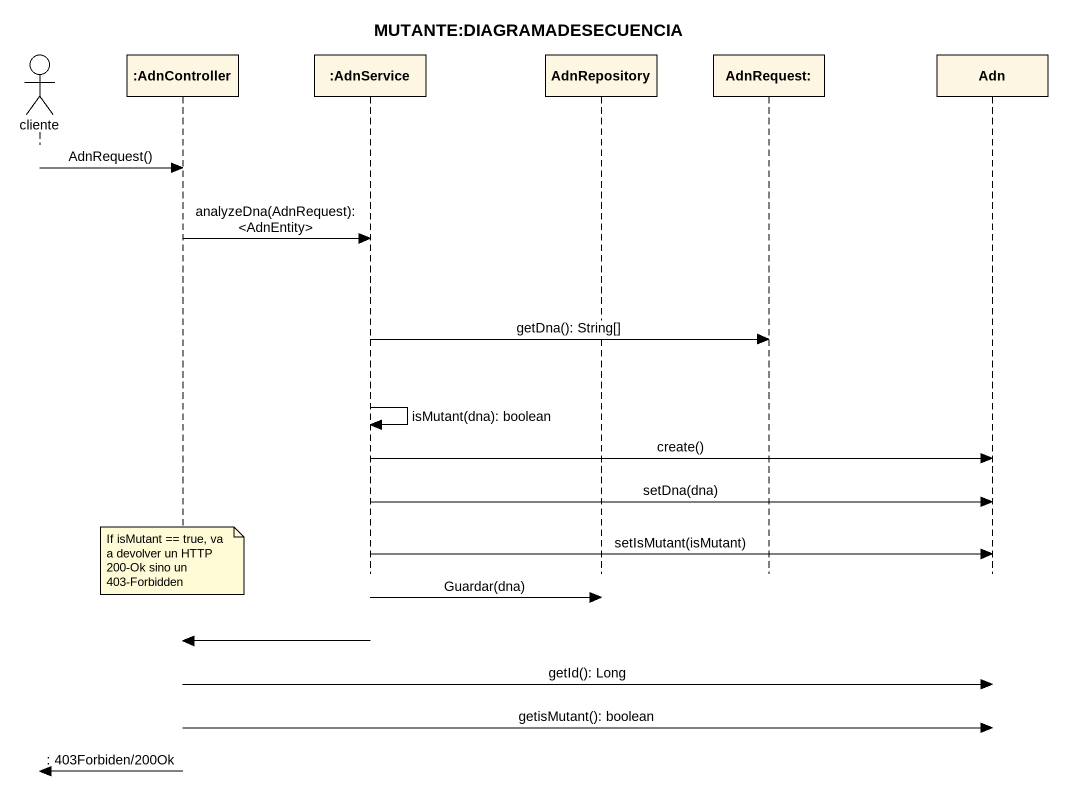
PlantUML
@startuml
title MUTANTE:DIAGRAMADESECUENCIA
hide footbox
actor cliente
participant ":AdnController" as AdnController
participant ":AdnService" as AdnService
participant AdnRepository
participant "AdnRequest:" as AdnRequest
participant Adn

cliente -> AdnController : AdnRequest()
AdnController -> AdnService : analyzeDna(AdnRequest): <AdnEntity>
AdnService -> AdnRequest : getDna(): String[]
AdnService -> AdnService : isMutant(dna): boolean
AdnService -> Adn : create()
AdnService -> Adn : setDna(dna)
AdnService -> Adn : setIsMutant(isMutant)
note over AdnController : If isMutant == true, va a devolver un HTTP 200-Ok sino un 403-Forbidden
AdnService -> AdnRepository : Guardar(dna)
AdnService -> AdnController
AdnController -> Adn : getId(): Long
AdnController -> Adn : getisMutant(): boolean
AdnController -> cliente : : 403Forbiden/200Ok
@enduml
